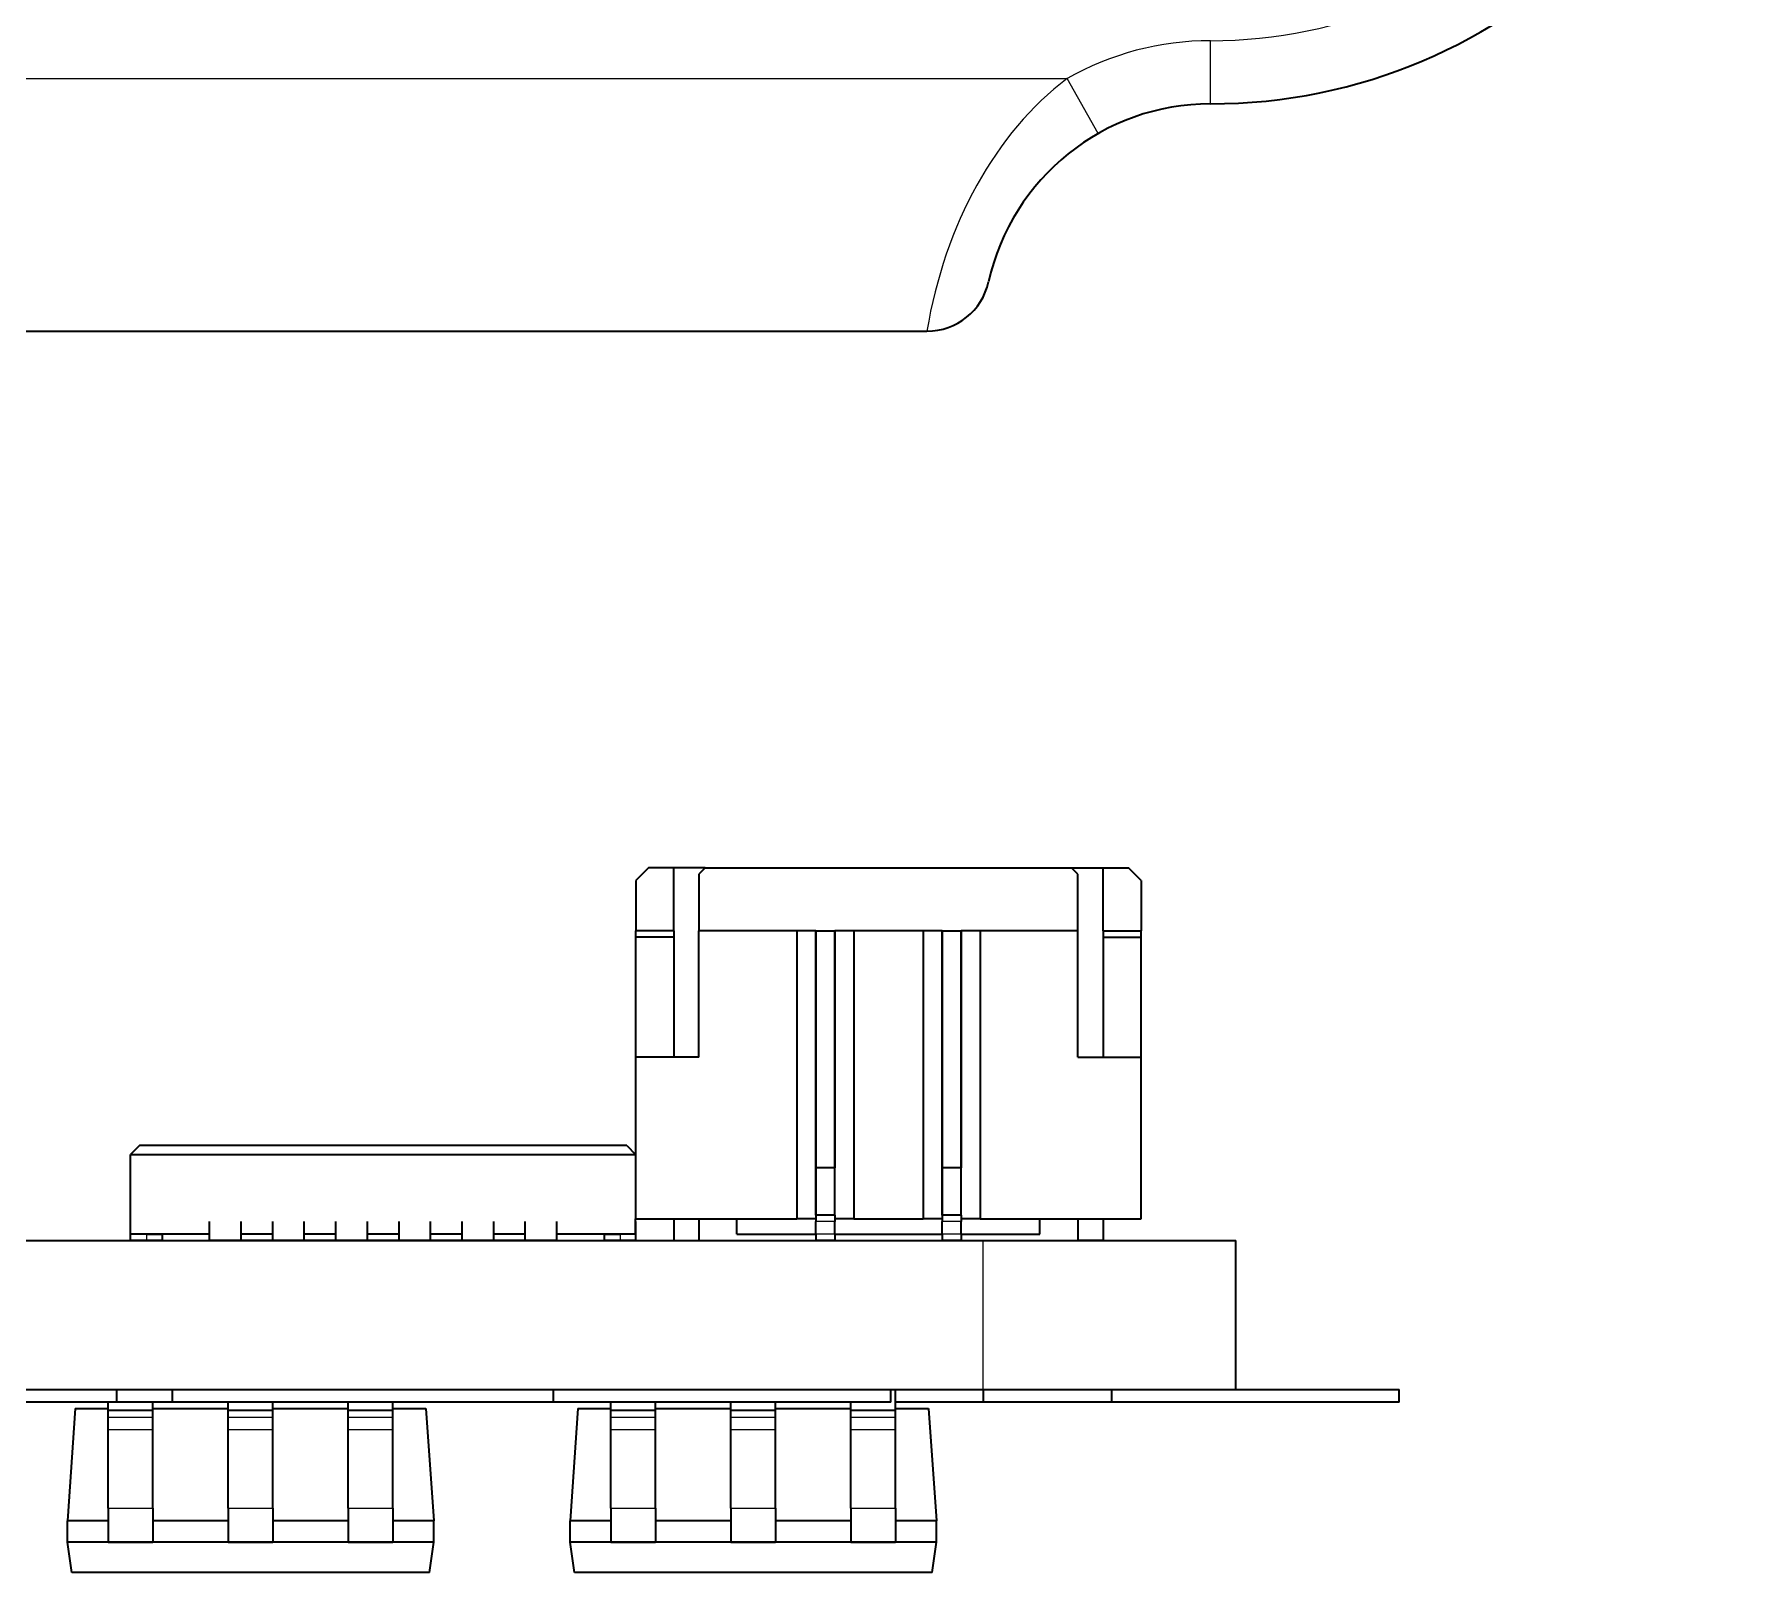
# Model space of a CAD drawing. Extents: x 487 to 800, y 314 to 605.
# Drawn here: x 601.21 to 614.82, y 386.37 to 398.55 of the extents above; entities that cross this region are included whole.
import ezdxf

# ---------------------------------------------------------------- set-up
doc = ezdxf.new("R2010")
doc.units = 0

msp = doc.modelspace()

# ---------------------------------------------------------------- linework, layer by layer
at = {"color": 7, "lineweight": 13, "ltscale": 0.0125}
msp.add_line((610.517, 398), (610.517, 398.5), dxfattribs=at)
at = {"color": 7, "lineweight": 13}
msp.add_line((579.053, 398.2), (609.381, 398.2), dxfattribs=at)
at = {"color": 7, "lineweight": 13, "ltscale": 0.012499}
msp.add_line((609.628, 397.765), (609.381, 398.2), dxfattribs=at)
at = {"color": 7, "lineweight": 35}
for p, q in [((580.162, 396.2), (608.272, 396.2)), ((579.717, 389), (608.717, 389)), ((579.717, 387.82), (608.717, 387.82))]:
    msp.add_line(p, q, dxfattribs=at)
at = {"color": 7, "lineweight": 35, "ltscale": 0.003536}
msp.add_line((606.067, 391.951), (605.967, 391.851), dxfattribs=at)
at = {"color": 7, "lineweight": 35, "ltscale": 0.005}
for p, q in [((606.267, 391.951), (606.067, 391.951)), ((609.667, 391.951), (609.867, 391.951)), ((609.667, 389.001), (609.467, 389.001))]:
    msp.add_line(p, q, dxfattribs=at)
at = {"color": 7, "lineweight": 35, "ltscale": 0.00625}
for p, q in [((606.517, 391.951), (606.267, 391.951)), ((609.417, 391.951), (609.667, 391.951)), ((603.092, 389.051), (602.842, 389.051)), ((603.592, 389.051), (603.342, 389.051)), ((604.092, 389.051), (603.842, 389.051)), ((604.592, 389.051), (604.342, 389.051)), ((605.092, 389.051), (604.842, 389.051)), ((602.842, 389.001), (602.592, 389.001)), ((603.092, 389.001), (602.842, 389.001)), ((603.342, 389.001), (603.092, 389.001)), ((603.592, 389.001), (603.342, 389.001)), ((603.842, 389.001), (603.592, 389.001)), ((604.092, 389.001), (603.842, 389.001)), ((604.342, 389.001), (604.092, 389.001)), ((604.592, 389.001), (604.342, 389.001)), ((604.842, 389.001), (604.592, 389.001)), ((605.092, 389.001), (604.842, 389.001)), ((605.342, 389.001), (605.092, 389.001))]:
    msp.add_line(p, q, dxfattribs=at)
at = {"color": 7, "lineweight": 35, "ltscale": 0.0125}
for p, q in [((606.267, 391.451), (606.267, 391.951)), ((609.667, 391.451), (609.667, 391.951)), ((606.467, 390.451), (605.967, 390.451)), ((609.467, 390.451), (609.967, 390.451))]:
    msp.add_line(p, q, dxfattribs=at)
at = {"color": 7, "lineweight": 35, "ltscale": 0.001768}
msp.add_line((606.517, 391.951), (606.467, 391.901), dxfattribs=at)
at = {"color": 7, "lineweight": 35, "ltscale": 0.01125}
for p, q in [((606.467, 391.901), (606.467, 391.451)), ((609.467, 391.451), (609.467, 391.901))]:
    msp.add_line(p, q, dxfattribs=at)
at = {"color": 7, "lineweight": 35, "ltscale": 0.072499}
for p, q in [((606.517, 391.951), (609.417, 391.951)), ((608.347, 386.61), (605.447, 386.61))]:
    msp.add_line(p, q, dxfattribs=at)
at = {"color": 7, "lineweight": 35, "ltscale": 0.001767}
msp.add_line((609.467, 391.901), (609.417, 391.951), dxfattribs=at)
at = {"color": 7, "lineweight": 35, "ltscale": 0.003535}
msp.add_line((609.967, 391.851), (609.867, 391.951), dxfattribs=at)
at = {"color": 7, "lineweight": 35, "ltscale": 0.01}
for p, q in [((605.967, 391.851), (605.967, 391.451)), ((609.967, 391.851), (609.967, 391.451))]:
    msp.add_line(p, q, dxfattribs=at)
at = {"color": 7, "lineweight": 35, "ltscale": 0.00125}
for p, q in [((605.967, 391.401), (605.967, 391.451)), ((606.267, 391.451), (606.267, 391.401)), ((609.667, 391.451), (609.667, 391.401)), ((609.967, 391.401), (609.967, 391.451)), ((607.392, 389.201), (607.392, 389.151)), ((607.542, 389.201), (607.542, 389.151)), ((608.392, 389.201), (608.392, 389.151)), ((608.542, 389.201), (608.542, 389.151)), ((602.217, 389.051), (602.217, 389.001)), ((605.717, 389.051), (605.717, 389.001)), ((605.717, 389.051), (605.717, 389.001)), ((605.717, 389.051), (605.717, 389.001)), ((605.717, 389.051), (605.717, 389.001)), ((605.717, 389.051), (605.717, 389.001)), ((605.717, 389.051), (605.717, 389.001)), ((607.392, 389.051), (607.392, 389.001)), ((607.542, 389.051), (607.542, 389.001)), ((608.392, 389.051), (608.392, 389.001)), ((608.542, 389.051), (608.542, 389.001))]:
    msp.add_line(p, q, dxfattribs=at)
at = {"color": 7, "lineweight": 35, "ltscale": 0.007501}
for p, q in [((606.267, 391.451), (605.967, 391.451)), ((606.267, 391.401), (605.967, 391.401))]:
    msp.add_line(p, q, dxfattribs=at)
at = {"color": 7, "lineweight": 35, "ltscale": 0.02375}
for p, q in [((605.967, 390.451), (605.967, 391.401)), ((606.267, 391.401), (606.267, 390.451)), ((609.667, 391.401), (609.667, 390.451)), ((609.967, 390.451), (609.967, 391.401))]:
    msp.add_line(p, q, dxfattribs=at)
at = {"color": 7, "lineweight": 35, "ltscale": 0.019376}
msp.add_line((607.242, 391.451), (606.467, 391.451), dxfattribs=at)
at = {"color": 7, "lineweight": 35, "ltscale": 0.025}
for p, q in [((606.467, 390.451), (606.467, 391.451)), ((609.467, 390.451), (609.467, 391.451))]:
    msp.add_line(p, q, dxfattribs=at)
at = {"color": 7, "lineweight": 35, "ltscale": 0.003751}
for p, q in [((607.392, 391.451), (607.242, 391.451)), ((607.692, 391.451), (607.542, 391.451)), ((608.392, 391.451), (608.242, 391.451)), ((608.692, 391.451), (608.542, 391.451)), ((607.392, 389.171), (607.242, 389.171)), ((607.692, 389.171), (607.542, 389.171)), ((608.392, 389.171), (608.242, 389.171)), ((608.692, 389.171), (608.542, 389.171))]:
    msp.add_line(p, q, dxfattribs=at)
at = {"color": 7, "lineweight": 35, "ltscale": 0.057}
for p, q in [((607.242, 391.451), (607.242, 389.171)), ((607.392, 391.451), (607.392, 389.171)), ((607.692, 391.451), (607.692, 389.171)), ((608.242, 391.451), (608.242, 389.171)), ((608.392, 391.451), (608.392, 389.171)), ((608.692, 391.451), (608.692, 389.171))]:
    msp.add_line(p, q, dxfattribs=at)
at = {"color": 7, "lineweight": 35, "ltscale": 0.046893}
for p, q in [((607.392, 389.575), (607.392, 391.451)), ((607.542, 389.575), (607.542, 391.451)), ((607.542, 391.451), (607.542, 389.575)), ((608.392, 389.575), (608.392, 391.451)), ((608.542, 389.575), (608.542, 391.451)), ((608.542, 391.451), (608.542, 389.575))]:
    msp.add_line(p, q, dxfattribs=at)
at = {"color": 7, "lineweight": 35, "ltscale": 0.003749}
for p, q in [((607.392, 391.451), (607.542, 391.451)), ((608.392, 391.451), (608.542, 391.451)), ((607.542, 389.575), (607.392, 389.575)), ((608.542, 389.575), (608.392, 389.575)), ((607.542, 389.201), (607.392, 389.201)), ((608.542, 389.201), (608.392, 389.201)), ((607.542, 389.001), (607.392, 389.001)), ((608.542, 389.001), (608.392, 389.001))]:
    msp.add_line(p, q, dxfattribs=at)
at = {"color": 7, "lineweight": 35, "ltscale": 0.01375}
for p, q in [((608.242, 391.451), (607.692, 391.451)), ((607.692, 389.171), (608.242, 389.171))]:
    msp.add_line(p, q, dxfattribs=at)
at = {"color": 7, "lineweight": 35, "ltscale": 0.019374}
msp.add_line((609.467, 391.451), (608.692, 391.451), dxfattribs=at)
at = {"color": 7, "lineweight": 35, "ltscale": 0.0075}
for p, q in [((609.667, 391.451), (609.967, 391.451)), ((609.667, 391.401), (609.967, 391.401))]:
    msp.add_line(p, q, dxfattribs=at)
at = {"color": 7, "lineweight": 35, "ltscale": 0.032}
for p, q in [((605.967, 389.171), (605.967, 390.451)), ((609.967, 389.171), (609.967, 390.451))]:
    msp.add_line(p, q, dxfattribs=at)
at = {"color": 7, "lineweight": 35, "ltscale": 0.002475}
for p, q in [((602.037, 389.751), (601.967, 389.681)), ((605.895, 389.751), (605.965, 389.681))]:
    msp.add_line(p, q, dxfattribs=at)
at = {"color": 7, "lineweight": 35, "ltscale": 0.096451}
msp.add_line((605.895, 389.751), (602.037, 389.751), dxfattribs=at)
at = {"color": 7, "lineweight": 35, "ltscale": 0.099951}
msp.add_line((601.967, 389.681), (605.965, 389.681), dxfattribs=at)
at = {"color": 7, "lineweight": 35, "ltscale": 0.01575}
msp.add_line((601.967, 389.051), (601.967, 389.681), dxfattribs=at)
at = {"color": 7, "lineweight": 35, "ltscale": 0.009357}
for p, q in [((607.392, 389.201), (607.392, 389.575)), ((607.542, 389.201), (607.542, 389.575)), ((608.392, 389.201), (608.392, 389.575)), ((608.542, 389.201), (608.542, 389.575))]:
    msp.add_line(p, q, dxfattribs=at)
at = {"color": 7, "lineweight": 35, "ltscale": 0.003}
for p, q in [((605.965, 389.051), (605.965, 389.171)), ((606.767, 389.051), (606.767, 389.171)), ((609.167, 389.051), (609.167, 389.171))]:
    msp.add_line(p, q, dxfattribs=at)
at = {"color": 7, "lineweight": 35, "ltscale": 0.031876}
msp.add_line((605.967, 389.171), (607.242, 389.171), dxfattribs=at)
at = {"color": 7, "lineweight": 35, "ltscale": 0.004375}
for p, q in [((606.267, 389.176), (606.267, 389.001)), ((606.467, 389.176), (606.467, 389.001)), ((609.467, 389.176), (609.467, 389.001)), ((609.667, 389.176), (609.667, 389.001))]:
    msp.add_line(p, q, dxfattribs=at)
at = {"color": 7, "lineweight": 35, "ltscale": 0.031874}
msp.add_line((608.692, 389.171), (609.967, 389.171), dxfattribs=at)
at = {"color": 7, "lineweight": 35, "ltscale": 0.00375}
for p, q in [((601.966, 389.001), (601.966, 389.151)), ((602.592, 389.001), (602.592, 389.151)), ((602.842, 389.001), (602.842, 389.151)), ((603.092, 389.001), (603.092, 389.151)), ((603.342, 389.001), (603.342, 389.151)), ((603.592, 389.001), (603.592, 389.151)), ((603.842, 389.001), (603.842, 389.151)), ((604.092, 389.001), (604.092, 389.151)), ((604.342, 389.001), (604.342, 389.151)), ((604.592, 389.001), (604.592, 389.151)), ((604.842, 389.001), (604.842, 389.151)), ((605.092, 389.001), (605.092, 389.151)), ((605.342, 389.001), (605.342, 389.151)), ((605.968, 389.001), (605.968, 389.151))]:
    msp.add_line(p, q, dxfattribs=at)
at = {"color": 7, "lineweight": 35, "ltscale": 0.015625}
for p, q in [((602.592, 389.051), (601.967, 389.051)), ((606.767, 389.051), (607.392, 389.051)), ((608.542, 389.051), (609.167, 389.051))]:
    msp.add_line(p, q, dxfattribs=at)
at = {"color": 7, "lineweight": 35, "ltscale": 0.003125}
for p, q in [((602.092, 389.051), (601.967, 389.051)), ((602.092, 389.051), (602.217, 389.051)), ((605.717, 389.051), (605.842, 389.051)), ((605.967, 389.051), (605.842, 389.051)), ((602.092, 389.001), (601.967, 389.001)), ((602.217, 389.001), (602.092, 389.001)), ((605.842, 389.001), (605.717, 389.001)), ((605.967, 389.001), (605.842, 389.001))]:
    msp.add_line(p, q, dxfattribs=at)
at = {"color": 7, "lineweight": 13, "ltscale": 0.00125}
for p, q in [((602.092, 389.051), (602.092, 389.001)), ((605.842, 389.051), (605.842, 389.001))]:
    msp.add_line(p, q, dxfattribs=at)
at = {"color": 7, "lineweight": 35, "ltscale": 0.015576}
msp.add_line((605.965, 389.051), (605.342, 389.051), dxfattribs=at)
at = {"color": 7, "lineweight": 35, "ltscale": 0.002502}
msp.add_line((605.967, 389.051), (605.967, 389.151), dxfattribs=at)
at = {"color": 7, "lineweight": 35, "ltscale": 0.0025}
for p, q in [((607.392, 389.051), (607.392, 389.151)), ((607.542, 389.051), (607.542, 389.151)), ((608.392, 389.051), (608.392, 389.151)), ((608.542, 389.051), (608.542, 389.151)), ((601.859, 387.72), (601.859, 387.82)), ((602.299, 387.72), (602.299, 387.82)), ((605.315, 387.72), (605.315, 387.82)), ((607.985, 387.72), (607.985, 387.82)), ((608.719, 387.72), (608.719, 387.82)), ((609.735, 387.72), (609.735, 387.82)), ((612.01, 387.72), (612.01, 387.82))]:
    msp.add_line(p, q, dxfattribs=at)
at = {"color": 7, "lineweight": 13, "ltscale": 0.003749}
for p, q in [((607.542, 389.151), (607.392, 389.151)), ((607.542, 389.051), (607.392, 389.051)), ((608.542, 389.151), (608.392, 389.151)), ((608.542, 389.051), (608.392, 389.051))]:
    msp.add_line(p, q, dxfattribs=at)
at = {"color": 7, "lineweight": 35, "ltscale": 0.021251}
msp.add_line((607.542, 389.051), (608.392, 389.051), dxfattribs=at)
at = {"color": 7, "lineweight": 35, "ltscale": 0.004999}
msp.add_line((606.267, 389.001), (606.467, 389.001), dxfattribs=at)
at = {"color": 7, "lineweight": 13, "ltscale": 0.0295}
msp.add_line((608.717, 387.82), (608.717, 389), dxfattribs=at)
at = {"color": 7, "lineweight": 35, "ltscale": 0.050002}
for p, q in [((608.717, 389), (610.717, 389)), ((608.717, 387.82), (610.717, 387.82))]:
    msp.add_line(p, q, dxfattribs=at)
at = {"color": 7, "lineweight": 35, "ltscale": 0.0295}
msp.add_line((610.717, 387.82), (610.717, 389), dxfattribs=at)
at = {"color": 7, "lineweight": 35, "ltscale": 0.040079}
for p, q in [((600.255, 387.82), (601.859, 387.82)), ((601.859, 387.72), (600.255, 387.72))]:
    msp.add_line(p, q, dxfattribs=at)
at = {"color": 7, "lineweight": 35, "ltscale": 0.011009}
for p, q in [((601.859, 387.82), (602.299, 387.82)), ((602.299, 387.72), (601.859, 387.72))]:
    msp.add_line(p, q, dxfattribs=at)
at = {"color": 7, "lineweight": 35, "ltscale": 0.0754}
for p, q in [((602.299, 387.82), (605.315, 387.82)), ((605.315, 387.72), (602.299, 387.72))]:
    msp.add_line(p, q, dxfattribs=at)
at = {"color": 7, "lineweight": 35, "ltscale": 0.06676}
for p, q in [((605.315, 387.82), (607.985, 387.82)), ((607.985, 387.72), (605.315, 387.72))]:
    msp.add_line(p, q, dxfattribs=at)
at = {"color": 7, "lineweight": 35, "ltscale": 0.000978088}
msp.add_line((607.985, 387.82), (608.024, 387.82), dxfattribs=at)
at = {"color": 7, "lineweight": 35, "ltscale": 0.004105}
msp.add_line((608.024, 387.656), (608.024, 387.82), dxfattribs=at)
at = {"color": 7, "lineweight": 35, "ltscale": 0.017352}
for p, q in [((608.024, 387.82), (608.719, 387.82)), ((608.719, 387.72), (608.024, 387.72))]:
    msp.add_line(p, q, dxfattribs=at)
at = {"color": 7, "lineweight": 35, "ltscale": 0.02542}
for p, q in [((608.719, 387.82), (609.735, 387.82)), ((609.735, 387.72), (608.719, 387.72))]:
    msp.add_line(p, q, dxfattribs=at)
at = {"color": 7, "lineweight": 35, "ltscale": 0.056877}
for p, q in [((609.735, 387.82), (612.01, 387.82)), ((612.01, 387.72), (609.735, 387.72))]:
    msp.add_line(p, q, dxfattribs=at)
at = {"color": 7, "lineweight": 35, "ltscale": 0.022305}
for p, q in [((601.529, 387.67), (601.467, 386.78)), ((604.305, 387.67), (604.367, 386.78)), ((605.509, 387.67), (605.447, 386.78)), ((608.285, 387.67), (608.347, 386.78))]:
    msp.add_line(p, q, dxfattribs=at)
at = {"color": 7, "lineweight": 35, "ltscale": 0.006506}
for p, q in [((601.529, 387.67), (601.789, 387.67)), ((604.044, 387.67), (604.305, 387.67)), ((608.024, 387.67), (608.285, 387.67))]:
    msp.add_line(p, q, dxfattribs=at)
at = {"color": 7, "lineweight": 35, "ltscale": 0.001605}
for p, q in [((601.789, 387.656), (601.789, 387.72)), ((602.144, 387.656), (602.144, 387.72)), ((602.739, 387.656), (602.739, 387.72)), ((603.094, 387.656), (603.094, 387.72)), ((603.689, 387.656), (603.689, 387.72)), ((604.044, 387.656), (604.044, 387.72)), ((605.769, 387.656), (605.769, 387.72)), ((606.124, 387.656), (606.124, 387.72)), ((606.719, 387.656), (606.719, 387.72)), ((607.074, 387.656), (607.074, 387.72)), ((607.669, 387.656), (607.669, 387.72))]:
    msp.add_line(p, q, dxfattribs=at)
at = {"color": 7, "lineweight": 35, "ltscale": 0.014874}
for p, q in [((602.144, 387.67), (602.739, 387.67)), ((606.124, 387.67), (606.719, 387.67)), ((607.074, 387.67), (607.669, 387.67)), ((602.739, 386.78), (602.144, 386.78)), ((606.719, 386.78), (606.124, 386.78)), ((607.669, 386.78), (607.074, 386.78))]:
    msp.add_line(p, q, dxfattribs=at)
at = {"color": 7, "lineweight": 35, "ltscale": 0.014876}
for p, q in [((603.094, 387.67), (603.689, 387.67)), ((603.689, 386.78), (603.094, 386.78))]:
    msp.add_line(p, q, dxfattribs=at)
at = {"color": 7, "lineweight": 35, "ltscale": 0.006508}
msp.add_line((605.509, 387.67), (605.769, 387.67), dxfattribs=at)
at = {"color": 7, "lineweight": 35, "ltscale": 0.001379}
for p, q in [((601.789, 387.601), (601.789, 387.656)), ((602.144, 387.601), (602.144, 387.656)), ((602.739, 387.601), (602.739, 387.656)), ((603.094, 387.601), (603.094, 387.656)), ((603.689, 387.601), (603.689, 387.656)), ((604.044, 387.601), (604.044, 387.656)), ((605.769, 387.601), (605.769, 387.656)), ((606.124, 387.601), (606.124, 387.656)), ((606.719, 387.601), (606.719, 387.656)), ((607.074, 387.601), (607.074, 387.656)), ((607.669, 387.601), (607.669, 387.656)), ((608.024, 387.601), (608.024, 387.656))]:
    msp.add_line(p, q, dxfattribs=at)
at = {"color": 7, "lineweight": 35, "ltscale": 0.008876}
for p, q in [((601.789, 387.656), (602.144, 387.656)), ((606.719, 387.656), (607.074, 387.656)), ((607.669, 387.656), (608.024, 387.656)), ((601.789, 386.61), (602.144, 386.61)), ((606.719, 386.61), (607.074, 386.61)), ((607.669, 386.61), (608.024, 386.61))]:
    msp.add_line(p, q, dxfattribs=at)
at = {"color": 7, "lineweight": 13, "ltscale": 0.008876}
for p, q in [((601.789, 387.601), (602.144, 387.601)), ((606.719, 387.601), (607.074, 387.601)), ((607.669, 387.601), (608.024, 387.601)), ((601.789, 387.504), (602.144, 387.504)), ((606.719, 387.504), (607.074, 387.504)), ((607.669, 387.504), (608.024, 387.504)), ((601.789, 386.88), (602.144, 386.88)), ((606.719, 386.88), (607.074, 386.88)), ((607.669, 386.88), (608.024, 386.88))]:
    msp.add_line(p, q, dxfattribs=at)
at = {"color": 7, "lineweight": 35, "ltscale": 0.002415}
for p, q in [((601.789, 387.504), (601.789, 387.601)), ((602.144, 387.504), (602.144, 387.601)), ((602.739, 387.504), (602.739, 387.601)), ((603.094, 387.504), (603.094, 387.601)), ((603.689, 387.504), (603.689, 387.601)), ((604.044, 387.504), (604.044, 387.601)), ((605.769, 387.504), (605.769, 387.601)), ((606.124, 387.504), (606.124, 387.601)), ((606.719, 387.504), (606.719, 387.601)), ((607.074, 387.504), (607.074, 387.601)), ((607.669, 387.504), (607.669, 387.601)), ((608.024, 387.504), (608.024, 387.601))]:
    msp.add_line(p, q, dxfattribs=at)
at = {"color": 7, "lineweight": 35, "ltscale": 0.008875}
for p, q in [((602.739, 387.656), (603.094, 387.656)), ((603.689, 387.656), (604.044, 387.656)), ((605.769, 387.656), (606.124, 387.656)), ((602.739, 386.61), (603.094, 386.61)), ((603.689, 386.61), (604.044, 386.61)), ((605.769, 386.61), (606.124, 386.61))]:
    msp.add_line(p, q, dxfattribs=at)
at = {"color": 7, "lineweight": 13, "ltscale": 0.008875}
for p, q in [((602.739, 387.601), (603.094, 387.601)), ((603.689, 387.601), (604.044, 387.601)), ((605.769, 387.601), (606.124, 387.601)), ((602.739, 387.504), (603.094, 387.504)), ((603.689, 387.504), (604.044, 387.504)), ((605.769, 387.504), (606.124, 387.504)), ((602.739, 386.88), (603.094, 386.88)), ((603.689, 386.88), (604.044, 386.88)), ((605.769, 386.88), (606.124, 386.88))]:
    msp.add_line(p, q, dxfattribs=at)
at = {"color": 7, "lineweight": 35, "ltscale": 0.015601}
for p, q in [((601.789, 386.88), (601.789, 387.504)), ((602.144, 386.88), (602.144, 387.504)), ((602.739, 386.88), (602.739, 387.504)), ((603.094, 386.88), (603.094, 387.504)), ((603.689, 386.88), (603.689, 387.504)), ((604.044, 386.88), (604.044, 387.504)), ((605.769, 386.88), (605.769, 387.504)), ((606.124, 386.88), (606.124, 387.504)), ((606.719, 386.88), (606.719, 387.504)), ((607.074, 386.88), (607.074, 387.504)), ((607.669, 386.88), (607.669, 387.504)), ((608.024, 386.88), (608.024, 387.504))]:
    msp.add_line(p, q, dxfattribs=at)
at = {"color": 7, "lineweight": 35, "ltscale": 0.00675}
for p, q in [((601.789, 386.88), (601.789, 386.61)), ((602.144, 386.88), (602.144, 386.61)), ((602.739, 386.88), (602.739, 386.61)), ((603.094, 386.88), (603.094, 386.61)), ((603.689, 386.88), (603.689, 386.61)), ((604.044, 386.88), (604.044, 386.61)), ((605.769, 386.88), (605.769, 386.61)), ((606.124, 386.88), (606.124, 386.61)), ((606.719, 386.88), (606.719, 386.61)), ((607.074, 386.88), (607.074, 386.61)), ((607.669, 386.88), (607.669, 386.61)), ((608.024, 386.88), (608.024, 386.61))]:
    msp.add_line(p, q, dxfattribs=at)
at = {"color": 7, "lineweight": 35, "ltscale": 0.00425}
for p, q in [((601.467, 386.61), (601.467, 386.78)), ((604.367, 386.61), (604.367, 386.78)), ((605.447, 386.61), (605.447, 386.78)), ((608.347, 386.61), (608.347, 386.78))]:
    msp.add_line(p, q, dxfattribs=at)
at = {"color": 7, "lineweight": 35, "ltscale": 0.008063}
for p, q in [((601.789, 386.78), (601.467, 386.78)), ((604.367, 386.78), (604.044, 386.78)), ((605.769, 386.78), (605.447, 386.78))]:
    msp.add_line(p, q, dxfattribs=at)
at = {"color": 7, "lineweight": 35, "ltscale": 0.008061}
msp.add_line((608.347, 386.78), (608.024, 386.78), dxfattribs=at)
at = {"color": 7, "lineweight": 35, "ltscale": 0.006059}
for p, q in [((601.501, 386.37), (601.467, 386.61)), ((604.333, 386.37), (604.367, 386.61)), ((605.481, 386.37), (605.447, 386.61)), ((608.313, 386.37), (608.347, 386.61))]:
    msp.add_line(p, q, dxfattribs=at)
at = {"color": 7, "lineweight": 35, "ltscale": 0.072501}
msp.add_line((604.367, 386.61), (601.467, 386.61), dxfattribs=at)
at = {"color": 7, "lineweight": 35, "ltscale": 0.070815}
for p, q in [((604.333, 386.37), (601.501, 386.37)), ((608.313, 386.37), (605.481, 386.37))]:
    msp.add_line(p, q, dxfattribs=at)
at = {"color": 7, "lineweight": 35}
for centre, radius, start, end in [((610.517, 402.3), 4.3, 270, 360), ((610.517, 396.2), 1.8, 90, 167.4441), ((608.272, 396.7), 0.5, 270, 347.4441)]:
    msp.add_arc(centre, radius, start, end, dxfattribs=at)
at = {"color": 7, "lineweight": 13}
for centre, radius, start, end in [((610.517, 402.3), 3.8, 270, 360), ((610.517, 396.2), 2.3, 90, 119.5918)]:
    msp.add_arc(centre, radius, start, end, dxfattribs=at)
msp.add_ellipse((610.517, 395.533), major_axis=(0, -3.067), ratio=0.75002, start_param=3.657966, end_param=4.493082, dxfattribs=at)

doc.saveas('drawing.dxf')
